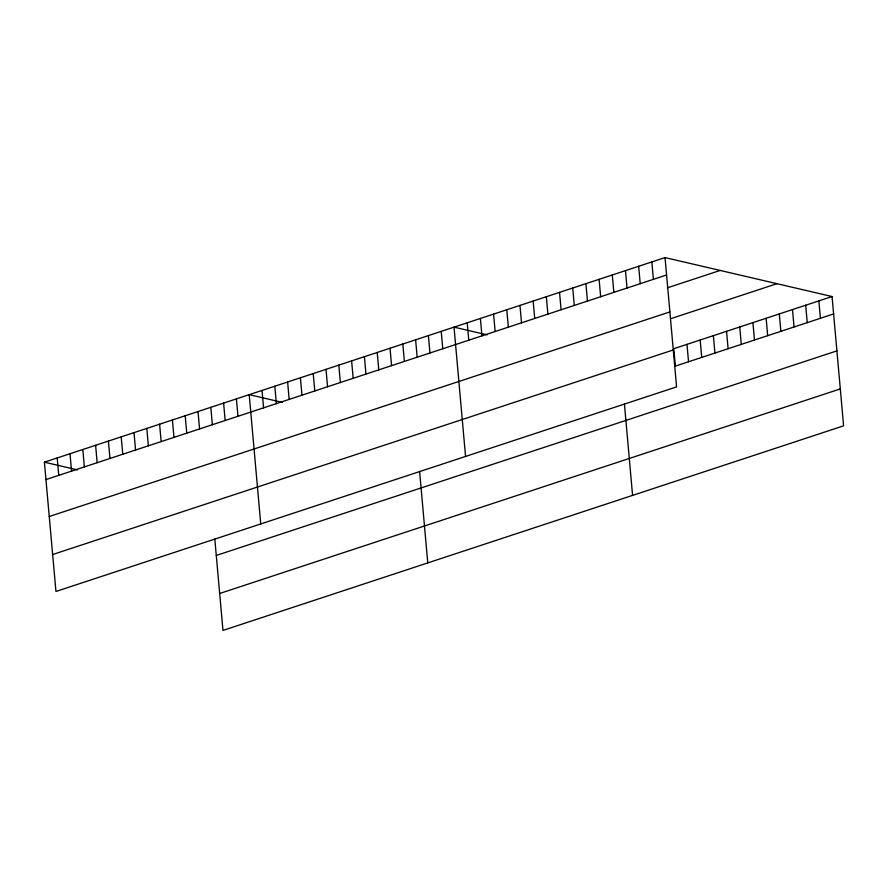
<?xml version="1.0" encoding="UTF-8"?>
<svg xmlns="http://www.w3.org/2000/svg" width="888" height="888" viewBox="0 0 888 888"><rect width="100%" height="100%" fill="white"/><g stroke="black" fill="none" stroke-linecap="round" stroke-linejoin="round"><path stroke-width="1.33" d="M665.034 257.587L676.578 386.879L55.944 591.464L44.4 462.171L665.034 257.587L832.056 296.536L843.6 425.829L222.966 630.413L214.807 539.049M45.954 479.576L666.588 274.991M667.399 287.823L720.157 270.44M49.251 516.505L669.885 311.91M671.439 318.459L776.945 283.683M832.056 296.536L673.792 348.707L675.346 366.111L833.61 313.941M52.647 554.545L673.282 349.961M216.272 555.455L836.907 350.871M219.669 593.495L840.303 388.911M487.09 334.854L454.023 327.139L465.556 456.443M282.284 402.364L249.206 394.649L260.75 523.953M44.4 462.171L77.467 469.885M818.869 300.877L820.423 318.293M805.682 305.228L807.236 322.644M792.496 309.579L794.05 326.984M779.309 313.919L780.863 331.335M766.122 318.27L767.676 335.686M752.924 322.622L754.478 340.026M739.737 326.962L741.291 344.378M726.551 331.313L728.105 348.729M713.364 335.664L714.918 353.069M700.177 340.004L701.731 357.42M686.99 344.355L688.544 361.771M651.848 261.927L653.402 279.343M638.661 266.278L640.215 283.683M625.474 270.629L627.028 288.034M624.431 404.018L632.578 495.393M612.287 274.969L613.841 292.385M599.1 279.32L600.654 296.725M585.902 283.672L587.456 301.076M572.716 288.012L574.27 305.428M559.529 292.363L561.083 309.768M546.342 296.714L547.896 314.119M533.155 301.054L534.709 318.47M519.968 305.405L521.522 322.81M506.782 309.757L508.336 327.161M493.584 314.097L495.138 331.513M480.397 318.448L481.951 335.853M467.21 322.799L468.764 340.204M441.225 331.357L442.779 348.773M428.416 335.575L429.97 352.991M415.617 339.804L417.171 357.209M419.613 471.528L427.772 562.903M402.819 344.022L404.373 361.427M390.021 348.24L391.575 365.645M377.222 352.458L378.776 369.874M364.413 356.676L365.967 374.092M351.615 360.894L353.169 378.31M338.816 365.112L340.37 382.528M326.018 369.341L327.572 386.746M313.22 373.559L314.774 390.964M300.41 377.777L301.964 395.182M287.612 381.995L289.166 399.411M274.814 386.213L276.368 403.629M262.016 390.431L263.57 407.847M236.408 398.879L237.962 416.283M223.609 403.096L225.164 420.501M210.811 407.315L212.365 424.719M198.013 411.533L199.567 428.948M185.204 415.751L186.758 433.166M172.405 419.969L173.959 437.384M159.607 424.187L161.161 441.602M146.809 428.416L148.363 445.82M134.01 432.634L135.553 450.038M121.201 436.852L122.755 454.256M108.403 441.07L109.957 458.486M95.604 445.288L97.158 462.704M82.806 449.506L84.36 466.922M69.997 453.724L71.551 471.14M57.198 457.953L58.752 475.358"/></g></svg>
